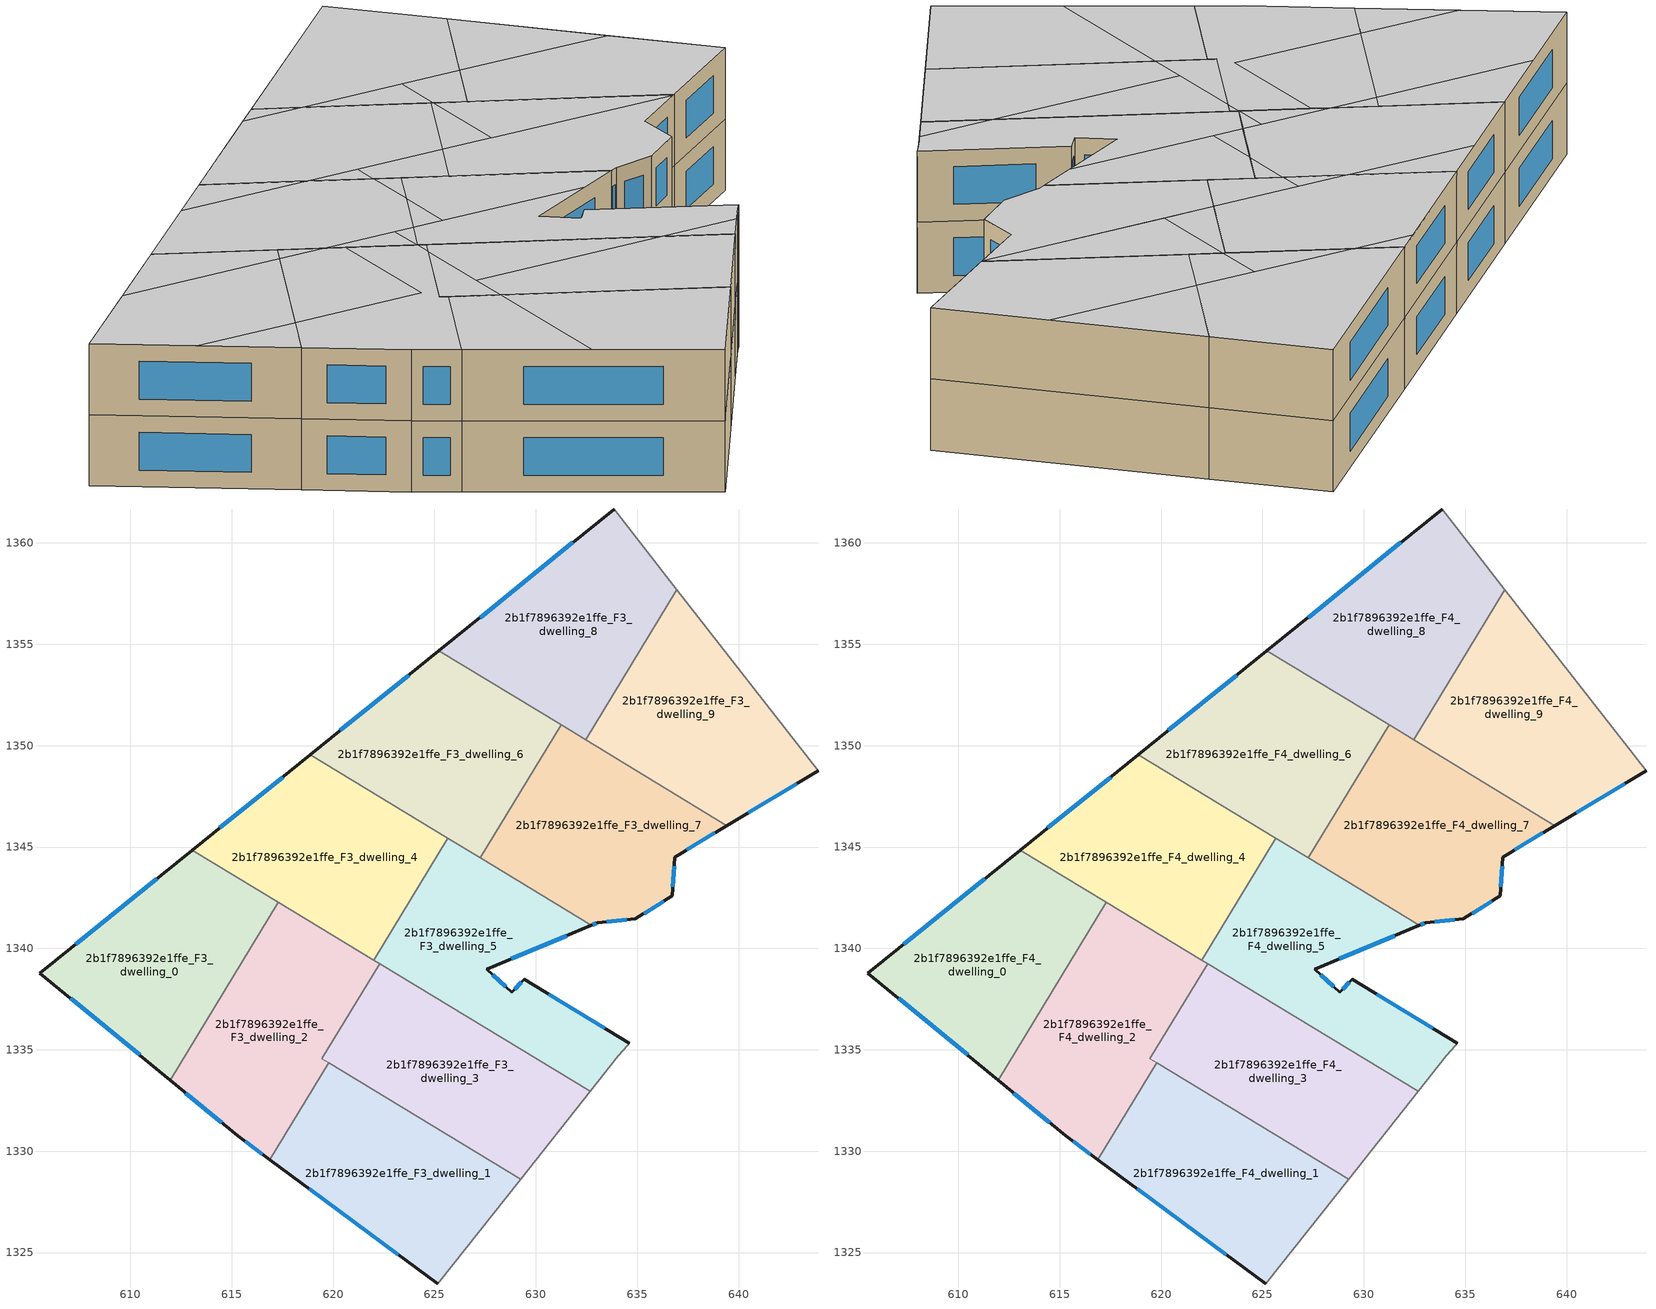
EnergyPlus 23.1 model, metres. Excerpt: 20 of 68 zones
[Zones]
2b1f7896392e1ffe_F3_dwelling_0
 floor to 2b1f7896392e1ffe_F2_dwelling_0 (EU_floor_Construction): 617.29,1342.28 611.96,1333.5 605.55,1338.78 613.06,1344.85 z9
 wall outside (EU_wall_Construction): 613.06,1344.85 605.55,1338.78 611.96,1333.5 z9:12
 wall to 2b1f7896392e1ffe_F3_dwelling_2 (EU_wall_Construction): 611.96,1333.5 617.29,1342.28 z9:12
 wall to 2b1f7896392e1ffe_F3_dwelling_4 (EU_wall_Construction): 617.29,1342.28 613.06,1344.85 z9:12
 window (EU_Window_Construction): 607.06,1337.54 610.46,1334.74 / 611.3,1343.43 607.31,1340.21 z9.7:11.3
2b1f7896392e1ffe_F3_dwelling_1
 floor to 2b1f7896392e1ffe_F2_dwelling_1 (EU_floor_Construction): 629.24,1328.61 625.17,1323.46 616.89,1329.58 619.78,1334.35 z9
 wall outside (EU_wall_Construction): 616.89,1329.58 625.17,1323.46 z9:12
 wall to 2b1f7896392e1ffe_F3_dwelling_2 (EU_wall_Construction): 619.78,1334.35 616.89,1329.58 z9:12
 wall adiabatic (EU_wall_Construction): 625.17,1323.46 629.24,1328.61 z9:12
 wall to 2b1f7896392e1ffe_F3_dwelling_3 (EU_wall_Construction): 629.24,1328.61 619.78,1334.35 z9:12
 window (EU_Window_Construction): 618.83,1328.15 623.22,1324.9 z9.7:11.3
2b1f7896392e1ffe_F3_dwelling_2
 floor to 2b1f7896392e1ffe_F2_dwelling_2 (EU_floor_Construction): 622.3,1339.24 619.45,1334.55 619.78,1334.35 616.89,1329.58 615.3,1330.75 611.96,1333.5 617.29,1342.28 z9
 wall outside (EU_wall_Construction): 611.96,1333.5 615.3,1330.75 616.89,1329.58 z9:12
 wall to 2b1f7896392e1ffe_F3_dwelling_3 (EU_wall_Construction): 619.78,1334.35 619.45,1334.55 622.3,1339.24 z9:12
 wall to 2b1f7896392e1ffe_F3_dwelling_5 (EU_wall_Construction): 622.3,1339.24 622.01,1339.42 z9:12
 wall to 2b1f7896392e1ffe_F3_dwelling_4 (EU_wall_Construction): 622.01,1339.42 617.29,1342.28 z9:12
 window (EU_Window_Construction): 615.67,1330.48 616.51,1329.86 / 612.75,1332.86 614.52,1331.4 z9.7:11.3
2b1f7896392e1ffe_F3_dwelling_3
 floor to 2b1f7896392e1ffe_F2_dwelling_3 (EU_floor_Construction): 632.68,1332.94 629.24,1328.61 619.45,1334.55 622.3,1339.24 z9
 wall adiabatic (EU_wall_Construction): 629.24,1328.61 632.68,1332.94 z9:12
 wall to 2b1f7896392e1ffe_F3_dwelling_5 (EU_wall_Construction): 632.68,1332.94 622.3,1339.24 z9:12
2b1f7896392e1ffe_F3_dwelling_4
 floor to 2b1f7896392e1ffe_F2_dwelling_4 (EU_floor_Construction): 625.66,1345.43 622.01,1339.42 613.06,1344.85 618.88,1349.55 z9
 wall outside (EU_wall_Construction): 618.88,1349.55 613.06,1344.85 z9:12
 wall to 2b1f7896392e1ffe_F3_dwelling_5 (EU_wall_Construction): 622.01,1339.42 625.66,1345.43 z9:12
 wall to 2b1f7896392e1ffe_F3_dwelling_6 (EU_wall_Construction): 625.66,1345.43 618.88,1349.55 z9:12
 window (EU_Window_Construction): 617.51,1348.45 614.43,1345.96 z9.7:11.3
2b1f7896392e1ffe_F3_dwelling_5
 floor to 2b1f7896392e1ffe_F2_dwelling_5 (EU_floor_Construction): 632.73,1341.14 627.58,1338.98 628.81,1337.83 629.42,1338.49 634.61,1335.32 634.52,1335.22 634.08,1334.71 632.68,1332.94 622.01,1339.42 625.66,1345.43 z9
 wall outside (EU_wall_Construction): 634.61,1335.32 629.42,1338.49 628.81,1337.83 627.58,1338.98 632.73,1341.14 z9:12
 wall adiabatic (EU_wall_Construction): 632.68,1332.94 634.08,1334.71 634.52,1335.22 634.61,1335.32 z9:12
 wall to 2b1f7896392e1ffe_F3_dwelling_7 (EU_wall_Construction): 632.73,1341.14 627.26,1344.46 z9:12
 wall to 2b1f7896392e1ffe_F3_dwelling_6 (EU_wall_Construction): 627.26,1344.46 625.66,1345.43 z9:12
 window (EU_Window_Construction): 628.79,1339.48 631.52,1340.63 / 628.52,1338.1 627.87,1338.71 / 629.28,1338.33 628.96,1337.99 / 633.39,1336.06 630.64,1337.74 z9.7:11.3
2b1f7896392e1ffe_F3_dwelling_6
 floor to 2b1f7896392e1ffe_F2_dwelling_6 (EU_floor_Construction): 631.25,1351.02 627.26,1344.46 618.88,1349.55 625.22,1354.68 z9
 wall outside (EU_wall_Construction): 625.22,1354.68 618.88,1349.55 z9:12
 wall to 2b1f7896392e1ffe_F3_dwelling_7 (EU_wall_Construction): 627.26,1344.46 631.25,1351.02 z9:12
 wall to 2b1f7896392e1ffe_F3_dwelling_8 (EU_wall_Construction): 631.25,1351.02 625.22,1354.68 z9:12
 window (EU_Window_Construction): 623.73,1353.47 620.36,1350.75 z9.7:11.3
2b1f7896392e1ffe_F3_dwelling_7
 floor to 2b1f7896392e1ffe_F2_dwelling_7 (EU_floor_Construction): 639.42,1346.06 636.85,1344.5 636.72,1342.58 634.92,1341.45 633.06,1341.28 632.73,1341.14 627.26,1344.46 631.25,1351.02 z9
 wall outside (EU_wall_Construction): 632.73,1341.14 633.06,1341.28 634.92,1341.45 636.72,1342.58 636.85,1344.5 639.42,1346.06 z9:12
 wall to 2b1f7896392e1ffe_F3_dwelling_9 (EU_wall_Construction): 639.42,1346.06 632.47,1350.28 z9:12
 wall to 2b1f7896392e1ffe_F3_dwelling_8 (EU_wall_Construction): 632.46,1350.28 631.25,1351.02 z9:12
 window (EU_Window_Construction): 636.75,1343.04 636.82,1344.05 / 635.34,1341.72 636.3,1342.32 / 633.49,1341.32 634.48,1341.41 / 632.81,1341.17 632.98,1341.24 / 637.45,1344.87 638.82,1345.69 z9.7:11.3
2b1f7896392e1ffe_F3_dwelling_8
 floor to 2b1f7896392e1ffe_F2_dwelling_8 (EU_floor_Construction): 633.86,1361.66 636.96,1357.68 632.47,1350.28 625.22,1354.68 z9
 wall outside (EU_wall_Construction): 633.86,1361.66 625.22,1354.68 z9:12
 wall adiabatic (EU_wall_Construction): 636.96,1357.68 633.86,1361.66 z9:12
 wall to 2b1f7896392e1ffe_F3_dwelling_9 (EU_wall_Construction): 632.47,1350.28 636.96,1357.68 z9:12
 window (EU_Window_Construction): 631.83,1360.02 627.25,1356.32 z9.7:11.3
2b1f7896392e1ffe_F3_dwelling_9
 floor to 2b1f7896392e1ffe_F2_dwelling_9 (EU_floor_Construction): 636.96,1357.68 643.92,1348.76 639.42,1346.06 632.47,1350.28 z9
 wall outside (EU_wall_Construction): 639.42,1346.06 643.92,1348.76 z9:12
 wall adiabatic (EU_wall_Construction): 643.92,1348.76 636.96,1357.68 z9:12
 window (EU_Window_Construction): 640.48,1346.69 642.86,1348.13 z9.7:11.3
2b1f7896392e1ffe_F4_dwelling_0
 floor to 2b1f7896392e1ffe_F3_dwelling_0 (EU_floor_Construction): 617.29,1342.28 611.96,1333.5 605.55,1338.78 613.06,1344.85 z12
 wall outside (EU_wall_Construction): 613.06,1344.85 605.55,1338.78 611.96,1333.5 z12:15
 wall to 2b1f7896392e1ffe_F4_dwelling_2 (EU_wall_Construction): 611.96,1333.5 617.29,1342.28 z12:15
 wall to 2b1f7896392e1ffe_F4_dwelling_4 (EU_wall_Construction): 617.29,1342.28 613.06,1344.85 z12:15
 window (EU_Window_Construction): 607.06,1337.54 610.46,1334.74 / 611.3,1343.43 607.31,1340.21 z12.7:14.3
 ceiling to 2b1f7896392e1ffe_F5_dwelling_2 (EU_floor_Construction): 613.32,1335.75 616.81,1341.48 609.59,1342.05 605.55,1338.78 608.81,1336.1 z15
 ceiling to 2b1f7896392e1ffe_F5_dwelling_4 (EU_floor_Construction): 616.81,1341.48 617.29,1342.28 613.06,1344.85 609.59,1342.05 z15
 ceiling to 2b1f7896392e1ffe_F5_dwelling_0 (EU_floor_Construction): 611.96,1333.5 613.32,1335.75 608.81,1336.1 z15
2b1f7896392e1ffe_F4_dwelling_1
 floor to 2b1f7896392e1ffe_F3_dwelling_1 (EU_floor_Construction): 629.24,1328.61 625.17,1323.46 616.89,1329.58 619.78,1334.35 z12
 wall outside (EU_wall_Construction): 616.89,1329.58 625.17,1323.46 z12:15
 wall to 2b1f7896392e1ffe_F4_dwelling_2 (EU_wall_Construction): 619.78,1334.35 616.89,1329.58 z12:15
 wall adiabatic (EU_wall_Construction): 625.17,1323.46 629.24,1328.61 z12:15
 wall to 2b1f7896392e1ffe_F4_dwelling_3 (EU_wall_Construction): 629.24,1328.61 619.78,1334.35 z12:15
 window (EU_Window_Construction): 618.83,1328.15 623.22,1324.9 z12.7:14.3
 ceiling to 2b1f7896392e1ffe_F5_dwelling_1 (EU_floor_Construction): 625.17,1323.46 629.24,1328.61 621.52,1333.3 620.99,1326.55 z15
 ceiling to 2b1f7896392e1ffe_F5_dwelling_0 (EU_floor_Construction): 620.99,1326.55 621.52,1333.3 619.78,1334.35 616.89,1329.58 z15
2b1f7896392e1ffe_F4_dwelling_2
 floor to 2b1f7896392e1ffe_F3_dwelling_2 (EU_floor_Construction): 622.3,1339.24 619.45,1334.55 619.78,1334.35 616.89,1329.58 615.3,1330.75 611.96,1333.5 617.29,1342.28 z12
 wall outside (EU_wall_Construction): 611.96,1333.5 615.3,1330.75 616.89,1329.58 z12:15
 wall to 2b1f7896392e1ffe_F4_dwelling_3 (EU_wall_Construction): 619.78,1334.35 619.45,1334.55 622.3,1339.24 z12:15
 wall to 2b1f7896392e1ffe_F4_dwelling_5 (EU_wall_Construction): 622.3,1339.24 622.01,1339.42 z12:15
 wall to 2b1f7896392e1ffe_F4_dwelling_4 (EU_wall_Construction): 622.01,1339.42 617.29,1342.28 z12:15
 window (EU_Window_Construction): 615.67,1330.48 616.51,1329.86 / 612.75,1332.86 614.52,1331.4 z12.7:14.3
 ceiling to 2b1f7896392e1ffe_F5_dwelling_0 (EU_floor_Construction): 616.89,1329.58 619.78,1334.35 619.45,1334.55 621.94,1338.64 622,1339.43 619.59,1340.89 619.15,1335.29 613.32,1335.75 611.96,1333.5 615.3,1330.75 z15
 ceiling to 2b1f7896392e1ffe_F5_dwelling_2 (EU_floor_Construction): 619.15,1335.29 619.59,1340.89 618.88,1341.32 616.81,1341.48 613.32,1335.75 z15
 ceiling to 2b1f7896392e1ffe_F5_dwelling_3 (EU_floor_Construction): 621.94,1338.64 622.3,1339.24 622,1339.43 z15
 ceiling to 2b1f7896392e1ffe_F5_dwelling_4 (EU_floor_Construction): 618.88,1341.32 617.29,1342.28 616.81,1341.48 z15
2b1f7896392e1ffe_F4_dwelling_3
 floor to 2b1f7896392e1ffe_F3_dwelling_3 (EU_floor_Construction): 632.68,1332.94 629.24,1328.61 619.45,1334.55 622.3,1339.24 z12
 wall adiabatic (EU_wall_Construction): 629.24,1328.61 632.68,1332.94 z12:15
 wall to 2b1f7896392e1ffe_F4_dwelling_5 (EU_wall_Construction): 632.68,1332.94 622.3,1339.24 z12:15
 ceiling to 2b1f7896392e1ffe_F5_dwelling_3 (EU_floor_Construction): 630.23,1334.43 622.3,1339.24 621.94,1338.64 621.66,1335.1 z15
 ceiling to 2b1f7896392e1ffe_F5_dwelling_1 (EU_floor_Construction): 629.24,1328.61 632.68,1332.94 630.23,1334.43 621.66,1335.1 621.52,1333.3 z15
 ceiling to 2b1f7896392e1ffe_F5_dwelling_0 (EU_floor_Construction): 621.52,1333.3 621.94,1338.64 619.45,1334.55 z15
2b1f7896392e1ffe_F4_dwelling_4
 floor to 2b1f7896392e1ffe_F3_dwelling_4 (EU_floor_Construction): 625.66,1345.43 622.01,1339.42 613.06,1344.85 618.88,1349.55 z12
 wall outside (EU_wall_Construction): 618.88,1349.55 613.06,1344.85 z12:15
 wall to 2b1f7896392e1ffe_F4_dwelling_5 (EU_wall_Construction): 622.01,1339.42 625.66,1345.43 z12:15
 wall to 2b1f7896392e1ffe_F4_dwelling_6 (EU_wall_Construction): 625.66,1345.43 618.88,1349.55 z12:15
 window (EU_Window_Construction): 617.51,1348.45 614.43,1345.96 z12.7:14.3
 ceiling to 2b1f7896392e1ffe_F5_dwelling_4 (EU_floor_Construction): 622.97,1341 624.53,1343.58 624.72,1346 622.54,1347.33 616.69,1347.78 613.06,1344.85 618.88,1341.32 z15
 ceiling to 2b1f7896392e1ffe_F5_dwelling_6 (EU_floor_Construction): 622.54,1347.33 618.88,1349.55 616.69,1347.78 z15
 ceiling to 2b1f7896392e1ffe_F5_dwelling_5 (EU_floor_Construction): 624.53,1343.58 625.66,1345.43 624.72,1346 z15
 ceiling to 2b1f7896392e1ffe_F5_dwelling_3 (EU_floor_Construction): 622.01,1339.42 622.97,1341 622.13,1341.07 z15
 ceiling adiabatic (EU_roof_Construction): 622.01,1339.42 622.13,1341.07 618.88,1341.32 z15
2b1f7896392e1ffe_F4_dwelling_5
 floor to 2b1f7896392e1ffe_F3_dwelling_5 (EU_floor_Construction): 632.73,1341.14 627.58,1338.98 628.81,1337.83 629.42,1338.49 634.61,1335.32 634.52,1335.22 634.08,1334.71 632.68,1332.94 622.01,1339.42 625.66,1345.43 z12
 wall outside (EU_wall_Construction): 634.61,1335.32 629.42,1338.49 628.81,1337.83 627.58,1338.98 632.73,1341.14 z12:15
 wall adiabatic (EU_wall_Construction): 632.68,1332.94 634.08,1334.71 634.52,1335.22 634.61,1335.32 z12:15
 wall to 2b1f7896392e1ffe_F4_dwelling_7 (EU_wall_Construction): 632.73,1341.14 627.26,1344.46 z12:15
 wall to 2b1f7896392e1ffe_F4_dwelling_6 (EU_wall_Construction): 627.26,1344.46 625.66,1345.43 z12:15
 window (EU_Window_Construction): 628.79,1339.48 631.52,1340.63 / 628.52,1338.1 627.87,1338.71 / 629.28,1338.33 628.96,1337.99 / 633.39,1336.06 630.64,1337.74 z12.7:14.3
 ceiling to 2b1f7896392e1ffe_F5_dwelling_5 (EU_floor_Construction): 632.73,1341.14 625.66,1345.43 624.53,1343.58 624.32,1340.9 630.93,1340.38 z15
 ceiling to 2b1f7896392e1ffe_F5_dwelling_4 (EU_floor_Construction): 624.32,1340.9 624.53,1343.58 622.97,1341 z15
 ceiling to 2b1f7896392e1ffe_F5_dwelling_3 (EU_floor_Construction): 634.08,1334.71 634.52,1335.22 634.61,1335.32 629.42,1338.49 628.81,1337.83 627.58,1338.98 630.93,1340.38 622.97,1341 622.01,1339.42 630.23,1334.43 633.64,1334.16 z15
 ceiling to 2b1f7896392e1ffe_F5_dwelling_1 (EU_floor_Construction): 632.68,1332.94 633.64,1334.16 630.23,1334.43 z15
2b1f7896392e1ffe_F4_dwelling_6
 floor to 2b1f7896392e1ffe_F3_dwelling_6 (EU_floor_Construction): 631.25,1351.02 627.26,1344.46 618.88,1349.55 625.22,1354.68 z12
 wall outside (EU_wall_Construction): 625.22,1354.68 618.88,1349.55 z12:15
 wall to 2b1f7896392e1ffe_F4_dwelling_7 (EU_wall_Construction): 627.26,1344.46 631.25,1351.02 z12:15
 wall to 2b1f7896392e1ffe_F4_dwelling_8 (EU_wall_Construction): 631.25,1351.02 625.22,1354.68 z12:15
 window (EU_Window_Construction): 623.73,1353.47 620.36,1350.75 z12.7:14.3
 ceiling to 2b1f7896392e1ffe_F5_dwelling_6 (EU_floor_Construction): 628.71,1346.85 631.25,1351.02 626.94,1353.63 624.19,1353.85 618.88,1349.55 622.54,1347.33 z15
 ceiling to 2b1f7896392e1ffe_F5_dwelling_8 (EU_floor_Construction): 626.94,1353.63 625.22,1354.68 624.19,1353.85 z15
 ceiling to 2b1f7896392e1ffe_F5_dwelling_5 (EU_floor_Construction): 627.26,1344.46 628.71,1346.84 624.81,1347.15 624.72,1346 z15
 ceiling to 2b1f7896392e1ffe_F5_dwelling_4 (EU_floor_Construction): 624.72,1346 624.81,1347.15 622.54,1347.33 z15
2b1f7896392e1ffe_F4_dwelling_7
 floor to 2b1f7896392e1ffe_F3_dwelling_7 (EU_floor_Construction): 639.42,1346.06 636.85,1344.5 636.72,1342.58 634.92,1341.45 633.06,1341.28 632.73,1341.14 627.26,1344.46 631.25,1351.02 z12
 wall outside (EU_wall_Construction): 632.73,1341.14 633.06,1341.28 634.92,1341.45 636.72,1342.58 636.85,1344.5 639.42,1346.06 z12:15
 wall to 2b1f7896392e1ffe_F4_dwelling_9 (EU_wall_Construction): 639.42,1346.06 632.47,1350.28 z12:15
 wall to 2b1f7896392e1ffe_F4_dwelling_8 (EU_wall_Construction): 632.46,1350.28 631.25,1351.02 z12:15
 window (EU_Window_Construction): 636.75,1343.04 636.82,1344.05 / 635.34,1341.72 636.3,1342.32 / 633.49,1341.32 634.48,1341.41 / 632.81,1341.17 632.98,1341.24 / 637.45,1344.87 638.82,1345.69 z12.7:14.3
 ceiling to 2b1f7896392e1ffe_F5_dwelling_7 (EU_floor_Construction): 639.42,1346.06 631.33,1350.97 630.99,1346.67 639.35,1346.02 z15
 ceiling to 2b1f7896392e1ffe_F5_dwelling_5 (EU_floor_Construction): 636.72,1342.58 636.85,1344.5 639.35,1346.02 628.71,1346.84 627.26,1344.46 632.73,1341.14 633.06,1341.28 634.92,1341.45 z15
 ceiling to 2b1f7896392e1ffe_F5_dwelling_6 (EU_floor_Construction): 630.99,1346.67 631.33,1350.97 631.25,1351.02 628.71,1346.85 z15
2b1f7896392e1ffe_F4_dwelling_8
 floor to 2b1f7896392e1ffe_F3_dwelling_8 (EU_floor_Construction): 633.86,1361.66 636.96,1357.68 632.47,1350.28 625.22,1354.68 z12
 wall outside (EU_wall_Construction): 633.86,1361.66 625.22,1354.68 z12:15
 wall adiabatic (EU_wall_Construction): 636.96,1357.68 633.86,1361.66 z12:15
 wall to 2b1f7896392e1ffe_F4_dwelling_9 (EU_wall_Construction): 632.47,1350.28 636.96,1357.68 z12:15
 window (EU_Window_Construction): 631.83,1360.02 627.25,1356.32 z12.7:14.3
 ceiling to 2b1f7896392e1ffe_F5_dwelling_8 (EU_floor_Construction): 634.16,1353.07 636.96,1357.68 633.86,1361.66 625.22,1354.68 626.94,1353.63 z15
 ceiling to 2b1f7896392e1ffe_F5_dwelling_7 (EU_floor_Construction): 632.47,1350.28 634.16,1353.07 631.51,1353.28 631.33,1350.97 z15
 ceiling adiabatic (EU_roof_Construction): 631.33,1350.97 631.51,1353.28 626.94,1353.63 z15
2b1f7896392e1ffe_F4_dwelling_9
 floor to 2b1f7896392e1ffe_F3_dwelling_9 (EU_floor_Construction): 636.96,1357.68 643.92,1348.76 639.42,1346.06 632.47,1350.28 z12
 wall outside (EU_wall_Construction): 639.42,1346.06 643.92,1348.76 z12:15
 wall adiabatic (EU_wall_Construction): 643.92,1348.76 636.96,1357.68 z12:15
 window (EU_Window_Construction): 640.48,1346.69 642.86,1348.13 z12.7:14.3
 ceiling to 2b1f7896392e1ffe_F5_dwelling_7 (EU_floor_Construction): 643.91,1348.76 643.92,1348.76 640.97,1352.54 634.16,1353.07 632.47,1350.28 639.42,1346.06 z15
 ceiling to 2b1f7896392e1ffe_F5_dwelling_8 (EU_floor_Construction): 640.97,1352.54 636.96,1357.68 634.16,1353.07 z15
[Building]
EU S2 Campaign: North Axis=0; Terrain=City; Solar Distribution=FullExterior
[Site:Location]
Budapest.Ferenc.Liszt.Intl.AP: Latitude=47.437; Longitude=19.256; Time Zone=1; Elevation=185
[SizingPeriod:WeatherFileDays]
AnnualSizingPeriod: Begin Month=1; Begin Day of Month=1; End Month=12; End Day of Month=31; Day of Week for Start Day=Monday; Use Weather File Daylight Saving Period=No; Use Weather File Rain and Snow Indicators=No
[MATERIAL]
EU_InternalMass_Material: Roughness=MediumRough; Thickness=0.1; Conductivity=1; Density=1800; Specific Heat=900; Thermal Absorptance=0.9; Solar Absorptance=0.7; Visible Absorptance=0.7
[MATERIAL:NOMASS] Roughness=MediumRough; Thermal Absorptance=0.9; Solar Absorptance=0.7; Visible Absorptance=0.7
Name | Thermal Resistance
EU_wall_NoMass | 0.832559
EU_roof_NoMass | 1.39638
EU_floor_NoMass | 0.872794
[WINDOWMATERIAL:SIMPLEGLAZINGSYSTEM]
EU_Window_SimpleGlazing: UFactor=2.79869; Solar Heat Gain Coefficient=0.75; Visible Transmittance=0.75
[CONSTRUCTION]
EU_wall_Construction: EU_wall_NoMass
EU_roof_Construction: EU_roof_NoMass
EU_floor_Construction: EU_floor_NoMass
EU_Window_Construction: EU_Window_SimpleGlazing
EU_InternalMass_Construction: EU_InternalMass_Material
[ZONE] Type=1; Multiplier=1; Ceiling Height=autocalculate; Floor Area=autocalculate; Part of Total Floor Area=Yes
Name | Volume
2b1f7896392e1ffe_F3_dwelling_0; 2b1f7896392e1ffe_F4_dwelling_0; 2b1f7896392e1ffe_F3_dwelling_1; 2b1f7896392e1ffe_F4_dwelling_1; 2b1f7896392e1ffe_F3_dwelling_6; 2b1f7896392e1ffe_F4_dwelling_6 | 194.131
2b1f7896392e1ffe_F3_dwelling_2; 2b1f7896392e1ffe_F4_dwelling_2 | 194.15
2b1f7896392e1ffe_F3_dwelling_3; 2b1f7896392e1ffe_F4_dwelling_3 | 194.12
2b1f7896392e1ffe_F3_dwelling_4; 2b1f7896392e1ffe_F4_dwelling_4 | 194.129
2b1f7896392e1ffe_F3_dwelling_5; 2b1f7896392e1ffe_F4_dwelling_5; 2b1f7896392e1ffe_F3_dwelling_9; 2b1f7896392e1ffe_F4_dwelling_9 | 194.142
2b1f7896392e1ffe_F3_dwelling_7; 2b1f7896392e1ffe_F4_dwelling_7 | 194.149
2b1f7896392e1ffe_F3_dwelling_8; 2b1f7896392e1ffe_F4_dwelling_8 | 194.139
[INTERNALMASS] Construction=EU_InternalMass_Construction
Name | Zone or ZoneList | Surface Area
2b1f7896392e1ffe_F3_dwelling_0_EU_InternalMass | 2b1f7896392e1ffe_F3_dwelling_0 | 64.7104
2b1f7896392e1ffe_F3_dwelling_1_EU_InternalMass | 2b1f7896392e1ffe_F3_dwelling_1 | 64.7108
2b1f7896392e1ffe_F3_dwelling_2_EU_InternalMass | 2b1f7896392e1ffe_F3_dwelling_2 | 64.7166
2b1f7896392e1ffe_F3_dwelling_3_EU_InternalMass | 2b1f7896392e1ffe_F3_dwelling_3 | 64.7075
2b1f7896392e1ffe_F3_dwelling_4_EU_InternalMass | 2b1f7896392e1ffe_F3_dwelling_4 | 64.7111
2b1f7896392e1ffe_F3_dwelling_5_EU_InternalMass | 2b1f7896392e1ffe_F3_dwelling_5 | 64.7137
2b1f7896392e1ffe_F3_dwelling_6_EU_InternalMass | 2b1f7896392e1ffe_F3_dwelling_6 | 64.7123
2b1f7896392e1ffe_F3_dwelling_7_EU_InternalMass | 2b1f7896392e1ffe_F3_dwelling_7 | 64.7159
2b1f7896392e1ffe_F3_dwelling_8_EU_InternalMass | 2b1f7896392e1ffe_F3_dwelling_8 | 64.7163
2b1f7896392e1ffe_F3_dwelling_9_EU_InternalMass | 2b1f7896392e1ffe_F3_dwelling_9 | 64.7136
2b1f7896392e1ffe_F4_dwelling_0_EU_InternalMass | 2b1f7896392e1ffe_F4_dwelling_0 | 64.7104
2b1f7896392e1ffe_F4_dwelling_1_EU_InternalMass | 2b1f7896392e1ffe_F4_dwelling_1 | 64.7108
2b1f7896392e1ffe_F4_dwelling_2_EU_InternalMass | 2b1f7896392e1ffe_F4_dwelling_2 | 64.7166
2b1f7896392e1ffe_F4_dwelling_3_EU_InternalMass | 2b1f7896392e1ffe_F4_dwelling_3 | 64.7075
2b1f7896392e1ffe_F4_dwelling_4_EU_InternalMass | 2b1f7896392e1ffe_F4_dwelling_4 | 64.7111
2b1f7896392e1ffe_F4_dwelling_5_EU_InternalMass | 2b1f7896392e1ffe_F4_dwelling_5 | 64.7137
2b1f7896392e1ffe_F4_dwelling_6_EU_InternalMass | 2b1f7896392e1ffe_F4_dwelling_6 | 64.7123
2b1f7896392e1ffe_F4_dwelling_7_EU_InternalMass | 2b1f7896392e1ffe_F4_dwelling_7 | 64.7159
2b1f7896392e1ffe_F4_dwelling_8_EU_InternalMass | 2b1f7896392e1ffe_F4_dwelling_8 | 64.7163
2b1f7896392e1ffe_F4_dwelling_9_EU_InternalMass | 2b1f7896392e1ffe_F4_dwelling_9 | 64.7136
[OTHEREQUIPMENT] Fuel Type=Electricity; Design Level Calculation Method=Watts/Area; Power per Zone Floor Area=1; Fraction Latent=0; Fraction Radiant=0; Fraction Lost=0; Carbon Dioxide Generation Rate=0; EndUse Subcategory=EU_Step8_InternalGains
Name | Zone or ZoneList or Space or SpaceList | Schedule
EU_Step8_InternalGain_2b1f7896392e1ffe_F3_dwelling_0_f000 | 2b1f7896392e1ffe_F3_dwelling_0 | EU_Step8_GainSchedule_2b1f7896392e1ffe_F3_dwelling_0_f000
EU_Step8_InternalGain_2b1f7896392e1ffe_F3_dwelling_1_f000 | 2b1f7896392e1ffe_F3_dwelling_1 | EU_Step8_GainSchedule_2b1f7896392e1ffe_F3_dwelling_1_f000
EU_Step8_InternalGain_2b1f7896392e1ffe_F3_dwelling_2_f000 | 2b1f7896392e1ffe_F3_dwelling_2 | EU_Step8_GainSchedule_2b1f7896392e1ffe_F3_dwelling_2_f000
EU_Step8_InternalGain_2b1f7896392e1ffe_F3_dwelling_3_f000 | 2b1f7896392e1ffe_F3_dwelling_3 | EU_Step8_GainSchedule_2b1f7896392e1ffe_F3_dwelling_3_f000
EU_Step8_InternalGain_2b1f7896392e1ffe_F3_dwelling_4_f000 | 2b1f7896392e1ffe_F3_dwelling_4 | EU_Step8_GainSchedule_2b1f7896392e1ffe_F3_dwelling_4_f000
EU_Step8_InternalGain_2b1f7896392e1ffe_F3_dwelling_5_f000 | 2b1f7896392e1ffe_F3_dwelling_5 | EU_Step8_GainSchedule_2b1f7896392e1ffe_F3_dwelling_5_f000
EU_Step8_InternalGain_2b1f7896392e1ffe_F3_dwelling_6_f000 | 2b1f7896392e1ffe_F3_dwelling_6 | EU_Step8_GainSchedule_2b1f7896392e1ffe_F3_dwelling_6_f000
EU_Step8_InternalGain_2b1f7896392e1ffe_F3_dwelling_7_f000 | 2b1f7896392e1ffe_F3_dwelling_7 | EU_Step8_GainSchedule_2b1f7896392e1ffe_F3_dwelling_7_f000
EU_Step8_InternalGain_2b1f7896392e1ffe_F3_dwelling_8_f000 | 2b1f7896392e1ffe_F3_dwelling_8 | EU_Step8_GainSchedule_2b1f7896392e1ffe_F3_dwelling_8_f000
EU_Step8_InternalGain_2b1f7896392e1ffe_F3_dwelling_9_f000 | 2b1f7896392e1ffe_F3_dwelling_9 | EU_Step8_GainSchedule_2b1f7896392e1ffe_F3_dwelling_9_f000
EU_Step8_InternalGain_2b1f7896392e1ffe_F4_dwelling_0_f000 | 2b1f7896392e1ffe_F4_dwelling_0 | EU_Step8_GainSchedule_2b1f7896392e1ffe_F4_dwelling_0_f000
EU_Step8_InternalGain_2b1f7896392e1ffe_F4_dwelling_1_f000 | 2b1f7896392e1ffe_F4_dwelling_1 | EU_Step8_GainSchedule_2b1f7896392e1ffe_F4_dwelling_1_f000
EU_Step8_InternalGain_2b1f7896392e1ffe_F4_dwelling_2_f000 | 2b1f7896392e1ffe_F4_dwelling_2 | EU_Step8_GainSchedule_2b1f7896392e1ffe_F4_dwelling_2_f000
EU_Step8_InternalGain_2b1f7896392e1ffe_F4_dwelling_3_f000 | 2b1f7896392e1ffe_F4_dwelling_3 | EU_Step8_GainSchedule_2b1f7896392e1ffe_F4_dwelling_3_f000
EU_Step8_InternalGain_2b1f7896392e1ffe_F4_dwelling_4_f000 | 2b1f7896392e1ffe_F4_dwelling_4 | EU_Step8_GainSchedule_2b1f7896392e1ffe_F4_dwelling_4_f000
EU_Step8_InternalGain_2b1f7896392e1ffe_F4_dwelling_5_f000 | 2b1f7896392e1ffe_F4_dwelling_5 | EU_Step8_GainSchedule_2b1f7896392e1ffe_F4_dwelling_5_f000
EU_Step8_InternalGain_2b1f7896392e1ffe_F4_dwelling_6_f000 | 2b1f7896392e1ffe_F4_dwelling_6 | EU_Step8_GainSchedule_2b1f7896392e1ffe_F4_dwelling_6_f000
EU_Step8_InternalGain_2b1f7896392e1ffe_F4_dwelling_7_f000 | 2b1f7896392e1ffe_F4_dwelling_7 | EU_Step8_GainSchedule_2b1f7896392e1ffe_F4_dwelling_7_f000
EU_Step8_InternalGain_2b1f7896392e1ffe_F4_dwelling_8_f000 | 2b1f7896392e1ffe_F4_dwelling_8 | EU_Step8_GainSchedule_2b1f7896392e1ffe_F4_dwelling_8_f000
EU_Step8_InternalGain_2b1f7896392e1ffe_F4_dwelling_9_f000 | 2b1f7896392e1ffe_F4_dwelling_9 | EU_Step8_GainSchedule_2b1f7896392e1ffe_F4_dwelling_9_f000
[ZONEVENTILATION:DESIGNFLOWRATE] Schedule=EU_AlwaysOn; Design Flow Rate Calculation Method=AirChanges/Hour; Air Changes per Hour=0.475469; Ventilation Type=Natural; Fan Pressure Rise=0; Fan Total Efficiency=1; Constant Term Coefficient=1; Temperature Term Coefficient=0; Velocity Term Coefficient=0; Velocity Squared Term Coefficient=0; Minimum Indoor Temperature=-100; Maximum Indoor Temperature=100; Delta Temperature=-100; Minimum Outdoor Temperature=-100; Maximum Outdoor Temperature=100; Maximum Wind Speed=40
Name | Zone or ZoneList or Space or SpaceList
EU_ConstantAir_2b1f7896392e1ffe_F3_dwelling_0 | 2b1f7896392e1ffe_F3_dwelling_0
EU_ConstantAir_2b1f7896392e1ffe_F3_dwelling_1 | 2b1f7896392e1ffe_F3_dwelling_1
EU_ConstantAir_2b1f7896392e1ffe_F3_dwelling_2 | 2b1f7896392e1ffe_F3_dwelling_2
EU_ConstantAir_2b1f7896392e1ffe_F3_dwelling_3 | 2b1f7896392e1ffe_F3_dwelling_3
EU_ConstantAir_2b1f7896392e1ffe_F3_dwelling_4 | 2b1f7896392e1ffe_F3_dwelling_4
EU_ConstantAir_2b1f7896392e1ffe_F3_dwelling_5 | 2b1f7896392e1ffe_F3_dwelling_5
EU_ConstantAir_2b1f7896392e1ffe_F3_dwelling_6 | 2b1f7896392e1ffe_F3_dwelling_6
EU_ConstantAir_2b1f7896392e1ffe_F3_dwelling_7 | 2b1f7896392e1ffe_F3_dwelling_7
EU_ConstantAir_2b1f7896392e1ffe_F3_dwelling_8 | 2b1f7896392e1ffe_F3_dwelling_8
EU_ConstantAir_2b1f7896392e1ffe_F3_dwelling_9 | 2b1f7896392e1ffe_F3_dwelling_9
EU_ConstantAir_2b1f7896392e1ffe_F4_dwelling_0 | 2b1f7896392e1ffe_F4_dwelling_0
EU_ConstantAir_2b1f7896392e1ffe_F4_dwelling_1 | 2b1f7896392e1ffe_F4_dwelling_1
EU_ConstantAir_2b1f7896392e1ffe_F4_dwelling_2 | 2b1f7896392e1ffe_F4_dwelling_2
EU_ConstantAir_2b1f7896392e1ffe_F4_dwelling_3 | 2b1f7896392e1ffe_F4_dwelling_3
EU_ConstantAir_2b1f7896392e1ffe_F4_dwelling_4 | 2b1f7896392e1ffe_F4_dwelling_4
EU_ConstantAir_2b1f7896392e1ffe_F4_dwelling_5 | 2b1f7896392e1ffe_F4_dwelling_5
EU_ConstantAir_2b1f7896392e1ffe_F4_dwelling_6 | 2b1f7896392e1ffe_F4_dwelling_6
EU_ConstantAir_2b1f7896392e1ffe_F4_dwelling_7 | 2b1f7896392e1ffe_F4_dwelling_7
EU_ConstantAir_2b1f7896392e1ffe_F4_dwelling_8 | 2b1f7896392e1ffe_F4_dwelling_8
EU_ConstantAir_2b1f7896392e1ffe_F4_dwelling_9 | 2b1f7896392e1ffe_F4_dwelling_9
[HVACTEMPLATE:THERMOSTAT] Constant Heating Setpoint=20; Constant Cooling Setpoint=50
EU_HeatOnly_2b1f7896392e1ffe_F0_dwelling_0; EU_HeatOnly_2b1f7896392e1ffe_F0_dwelling_1; EU_HeatOnly_2b1f7896392e1ffe_F0_dwelling_2; EU_HeatOnly_2b1f7896392e1ffe_F0_dwelling_3; EU_HeatOnly_2b1f7896392e1ffe_F0_dwelling_4; EU_HeatOnly_2b1f7896392e1ffe_F0_dwelling_5; EU_HeatOnly_2b1f7896392e1ffe_F0_dwelling_6; EU_HeatOnly_2b1f7896392e1ffe_F0_dwelling_7; EU_HeatOnly_2b1f7896392e1ffe_F0_dwelling_8; EU_HeatOnly_2b1f7896392e1ffe_F0_dwelling_9; EU_HeatOnly_2b1f7896392e1ffe_F1_dwelling_0; EU_HeatOnly_2b1f7896392e1ffe_F1_dwelling_1; EU_HeatOnly_2b1f7896392e1ffe_F1_dwelling_2; EU_HeatOnly_2b1f7896392e1ffe_F1_dwelling_3; EU_HeatOnly_2b1f7896392e1ffe_F1_dwelling_4; EU_HeatOnly_2b1f7896392e1ffe_F1_dwelling_5; EU_HeatOnly_2b1f7896392e1ffe_F1_dwelling_6; EU_HeatOnly_2b1f7896392e1ffe_F1_dwelling_7; EU_HeatOnly_2b1f7896392e1ffe_F1_dwelling_8; EU_HeatOnly_2b1f7896392e1ffe_F1_dwelling_9; EU_HeatOnly_2b1f7896392e1ffe_F2_dwelling_0; EU_HeatOnly_2b1f7896392e1ffe_F2_dwelling_1; EU_HeatOnly_2b1f7896392e1ffe_F2_dwelling_2; EU_HeatOnly_2b1f7896392e1ffe_F2_dwelling_3; EU_HeatOnly_2b1f7896392e1ffe_F2_dwelling_4; EU_HeatOnly_2b1f7896392e1ffe_F2_dwelling_5; EU_HeatOnly_2b1f7896392e1ffe_F2_dwelling_6; EU_HeatOnly_2b1f7896392e1ffe_F2_dwelling_7; EU_HeatOnly_2b1f7896392e1ffe_F2_dwelling_8; EU_HeatOnly_2b1f7896392e1ffe_F2_dwelling_9; EU_HeatOnly_2b1f7896392e1ffe_F3_dwelling_0; EU_HeatOnly_2b1f7896392e1ffe_F3_dwelling_1; EU_HeatOnly_2b1f7896392e1ffe_F3_dwelling_2; EU_HeatOnly_2b1f7896392e1ffe_F3_dwelling_3; EU_HeatOnly_2b1f7896392e1ffe_F3_dwelling_4; EU_HeatOnly_2b1f7896392e1ffe_F3_dwelling_5; EU_HeatOnly_2b1f7896392e1ffe_F3_dwelling_6; EU_HeatOnly_2b1f7896392e1ffe_F3_dwelling_7; EU_HeatOnly_2b1f7896392e1ffe_F3_dwelling_8; EU_HeatOnly_2b1f7896392e1ffe_F3_dwelling_9; EU_HeatOnly_2b1f7896392e1ffe_F4_dwelling_0; EU_HeatOnly_2b1f7896392e1ffe_F4_dwelling_1; EU_HeatOnly_2b1f7896392e1ffe_F4_dwelling_2; EU_HeatOnly_2b1f7896392e1ffe_F4_dwelling_3; EU_HeatOnly_2b1f7896392e1ffe_F4_dwelling_4; EU_HeatOnly_2b1f7896392e1ffe_F4_dwelling_5; EU_HeatOnly_2b1f7896392e1ffe_F4_dwelling_6; EU_HeatOnly_2b1f7896392e1ffe_F4_dwelling_7; EU_HeatOnly_2b1f7896392e1ffe_F4_dwelling_8; EU_HeatOnly_2b1f7896392e1ffe_F4_dwelling_9; EU_HeatOnly_2b1f7896392e1ffe_F5_dwelling_0; EU_HeatOnly_2b1f7896392e1ffe_F5_dwelling_1; EU_HeatOnly_2b1f7896392e1ffe_F5_dwelling_2; EU_HeatOnly_2b1f7896392e1ffe_F5_dwelling_3; EU_HeatOnly_2b1f7896392e1ffe_F5_dwelling_4; EU_HeatOnly_2b1f7896392e1ffe_F5_dwelling_5; EU_HeatOnly_2b1f7896392e1ffe_F5_dwelling_6; EU_HeatOnly_2b1f7896392e1ffe_F5_dwelling_7; EU_HeatOnly_2b1f7896392e1ffe_F5_dwelling_8; EU_HeatOnly_2b1f7896392e1ffe_F6_dwelling_0; EU_HeatOnly_2b1f7896392e1ffe_F6_dwelling_1; EU_HeatOnly_2b1f7896392e1ffe_F6_dwelling_2; EU_HeatOnly_2b1f7896392e1ffe_F6_dwelling_3; EU_HeatOnly_2b1f7896392e1ffe_F6_dwelling_4; EU_HeatOnly_2b1f7896392e1ffe_F6_dwelling_5; EU_HeatOnly_2b1f7896392e1ffe_F6_dwelling_6; EU_HeatOnly_2b1f7896392e1ffe_F6_dwelling_7; EU_HeatOnly_2b1f7896392e1ffe_F6_dwelling_8
[HVACTEMPLATE:ZONE:IDEALLOADSAIRSYSTEM] System Availability Schedule=EU_AlwaysOn; Maximum Heating Supply Air Temperature=50; Minimum Cooling Supply Air Temperature=13; Maximum Heating Supply Air Humidity Ratio=0.0156; Minimum Cooling Supply Air Humidity Ratio=0.0077; Heating Limit=NoLimit; Cooling Limit=NoLimit; Heating Availability Schedule=EU_AlwaysOn; Cooling Availability Schedule=EU_CoolingOff; Dehumidification Control Type=ConstantSensibleHeatRatio; Cooling Sensible Heat Ratio=0.7; Dehumidification Setpoint=60; Humidification Control Type=None; Humidification Setpoint=30; Outdoor Air Method=None; Outdoor Air Flow Rate per Person=0.00944; Outdoor Air Flow Rate per Zone Floor Area=0; Outdoor Air Flow Rate per Zone=0; Demand Controlled Ventilation Type=None; Outdoor Air Economizer Type=NoEconomizer; Heat Recovery Type=None; Sensible Heat Recovery Effectiveness=0.7; Latent Heat Recovery Effectiveness=0.65
Name | Template Thermostat
2b1f7896392e1ffe_F3_dwelling_0 | EU_HeatOnly_2b1f7896392e1ffe_F3_dwelling_0
2b1f7896392e1ffe_F3_dwelling_1 | EU_HeatOnly_2b1f7896392e1ffe_F3_dwelling_1
2b1f7896392e1ffe_F3_dwelling_2 | EU_HeatOnly_2b1f7896392e1ffe_F3_dwelling_2
2b1f7896392e1ffe_F3_dwelling_3 | EU_HeatOnly_2b1f7896392e1ffe_F3_dwelling_3
2b1f7896392e1ffe_F3_dwelling_4 | EU_HeatOnly_2b1f7896392e1ffe_F3_dwelling_4
2b1f7896392e1ffe_F3_dwelling_5 | EU_HeatOnly_2b1f7896392e1ffe_F3_dwelling_5
2b1f7896392e1ffe_F3_dwelling_6 | EU_HeatOnly_2b1f7896392e1ffe_F3_dwelling_6
2b1f7896392e1ffe_F3_dwelling_7 | EU_HeatOnly_2b1f7896392e1ffe_F3_dwelling_7
2b1f7896392e1ffe_F3_dwelling_8 | EU_HeatOnly_2b1f7896392e1ffe_F3_dwelling_8
2b1f7896392e1ffe_F3_dwelling_9 | EU_HeatOnly_2b1f7896392e1ffe_F3_dwelling_9
2b1f7896392e1ffe_F4_dwelling_0 | EU_HeatOnly_2b1f7896392e1ffe_F4_dwelling_0
2b1f7896392e1ffe_F4_dwelling_1 | EU_HeatOnly_2b1f7896392e1ffe_F4_dwelling_1
2b1f7896392e1ffe_F4_dwelling_2 | EU_HeatOnly_2b1f7896392e1ffe_F4_dwelling_2
2b1f7896392e1ffe_F4_dwelling_3 | EU_HeatOnly_2b1f7896392e1ffe_F4_dwelling_3
2b1f7896392e1ffe_F4_dwelling_4 | EU_HeatOnly_2b1f7896392e1ffe_F4_dwelling_4
2b1f7896392e1ffe_F4_dwelling_5 | EU_HeatOnly_2b1f7896392e1ffe_F4_dwelling_5
2b1f7896392e1ffe_F4_dwelling_6 | EU_HeatOnly_2b1f7896392e1ffe_F4_dwelling_6
2b1f7896392e1ffe_F4_dwelling_7 | EU_HeatOnly_2b1f7896392e1ffe_F4_dwelling_7
2b1f7896392e1ffe_F4_dwelling_8 | EU_HeatOnly_2b1f7896392e1ffe_F4_dwelling_8
2b1f7896392e1ffe_F4_dwelling_9 | EU_HeatOnly_2b1f7896392e1ffe_F4_dwelling_9
[SIZING:ZONE] Zone Cooling Design Supply Air Temperature Input Method=SupplyAirTemperature; Zone Cooling Design Supply Air Temperature=13; Zone Heating Design Supply Air Temperature Input Method=SupplyAirTemperature; Zone Heating Design Supply Air Temperature=50; Zone Cooling Design Supply Air Humidity Ratio=0.008; Zone Heating Design Supply Air Humidity Ratio=0.008; Cooling Design Air Flow Method=DesignDay; Cooling Design Air Flow Rate=0; Cooling Minimum Air Flow per Zone Floor Area=0.000762; Cooling Minimum Air Flow=0; Cooling Minimum Air Flow Fraction=0.2; Heating Design Air Flow Method=DesignDay; Heating Design Air Flow Rate=0; Heating Maximum Air Flow per Zone Floor Area=0.002032; Heating Maximum Air Flow=0.141576; Heating Maximum Air Flow Fraction=0.3; Account for Dedicated Outdoor Air System=No; Dedicated Outdoor Air System Control Strategy=NeutralSupplyAir; Dedicated Outdoor Air Low Setpoint Temperature for Design=autosize; Dedicated Outdoor Air High Setpoint Temperature for Design=autosize; Zone Load Sizing Method=Sensible Load Only No Latent Load; Zone Latent Cooling Design Supply Air Humidity Ratio Input Method=HumidityRatioDifference; Zone Cooling Design Supply Air Humidity Ratio Difference=0.005; Zone Latent Heating Design Supply Air Humidity Ratio Input Method=HumidityRatioDifference; Zone Humidification Design Supply Air Humidity Ratio Difference=0.005
2b1f7896392e1ffe_F3_dwelling_0; 2b1f7896392e1ffe_F3_dwelling_1; 2b1f7896392e1ffe_F3_dwelling_2; 2b1f7896392e1ffe_F3_dwelling_3; 2b1f7896392e1ffe_F3_dwelling_4; 2b1f7896392e1ffe_F3_dwelling_5; 2b1f7896392e1ffe_F3_dwelling_6; 2b1f7896392e1ffe_F3_dwelling_7; 2b1f7896392e1ffe_F3_dwelling_8; 2b1f7896392e1ffe_F3_dwelling_9; 2b1f7896392e1ffe_F4_dwelling_0; 2b1f7896392e1ffe_F4_dwelling_1; 2b1f7896392e1ffe_F4_dwelling_2; 2b1f7896392e1ffe_F4_dwelling_3; 2b1f7896392e1ffe_F4_dwelling_4; 2b1f7896392e1ffe_F4_dwelling_5; 2b1f7896392e1ffe_F4_dwelling_6; 2b1f7896392e1ffe_F4_dwelling_7; 2b1f7896392e1ffe_F4_dwelling_8; 2b1f7896392e1ffe_F4_dwelling_9
[SCHEDULE:CONSTANT]
Name | Hourly Value
EU_AlwaysOn | 1
EU_CoolingOff | 0
[SCHEDULE:FILE] Column Number=1; Rows to Skip at Top=0; Number of Hours of Data=8760; Column Separator=Comma; Interpolate to Timestep=No; Minutes per Item=60; Adjust Schedule for Daylight Savings=Yes
Name | File
EU_Step8_GainSchedule_2b1f7896392e1ffe_F3_dwelling_0_f000 | ../../schedules/2b1f7896392e1ffe/2b1f7896392e1ffe_F3_dwelling_0_f000_gain.csv
EU_Step8_GainSchedule_2b1f7896392e1ffe_F3_dwelling_1_f000 | ../../schedules/2b1f7896392e1ffe/2b1f7896392e1ffe_F3_dwelling_1_f000_gain.csv
EU_Step8_GainSchedule_2b1f7896392e1ffe_F3_dwelling_2_f000 | ../../schedules/2b1f7896392e1ffe/2b1f7896392e1ffe_F3_dwelling_2_f000_gain.csv
EU_Step8_GainSchedule_2b1f7896392e1ffe_F3_dwelling_3_f000 | ../../schedules/2b1f7896392e1ffe/2b1f7896392e1ffe_F3_dwelling_3_f000_gain.csv
EU_Step8_GainSchedule_2b1f7896392e1ffe_F3_dwelling_4_f000 | ../../schedules/2b1f7896392e1ffe/2b1f7896392e1ffe_F3_dwelling_4_f000_gain.csv
EU_Step8_GainSchedule_2b1f7896392e1ffe_F3_dwelling_5_f000 | ../../schedules/2b1f7896392e1ffe/2b1f7896392e1ffe_F3_dwelling_5_f000_gain.csv
EU_Step8_GainSchedule_2b1f7896392e1ffe_F3_dwelling_6_f000 | ../../schedules/2b1f7896392e1ffe/2b1f7896392e1ffe_F3_dwelling_6_f000_gain.csv
EU_Step8_GainSchedule_2b1f7896392e1ffe_F3_dwelling_7_f000 | ../../schedules/2b1f7896392e1ffe/2b1f7896392e1ffe_F3_dwelling_7_f000_gain.csv
EU_Step8_GainSchedule_2b1f7896392e1ffe_F3_dwelling_8_f000 | ../../schedules/2b1f7896392e1ffe/2b1f7896392e1ffe_F3_dwelling_8_f000_gain.csv
EU_Step8_GainSchedule_2b1f7896392e1ffe_F3_dwelling_9_f000 | ../../schedules/2b1f7896392e1ffe/2b1f7896392e1ffe_F3_dwelling_9_f000_gain.csv
EU_Step8_GainSchedule_2b1f7896392e1ffe_F4_dwelling_0_f000 | ../../schedules/2b1f7896392e1ffe/2b1f7896392e1ffe_F4_dwelling_0_f000_gain.csv
EU_Step8_GainSchedule_2b1f7896392e1ffe_F4_dwelling_1_f000 | ../../schedules/2b1f7896392e1ffe/2b1f7896392e1ffe_F4_dwelling_1_f000_gain.csv
EU_Step8_GainSchedule_2b1f7896392e1ffe_F4_dwelling_2_f000 | ../../schedules/2b1f7896392e1ffe/2b1f7896392e1ffe_F4_dwelling_2_f000_gain.csv
EU_Step8_GainSchedule_2b1f7896392e1ffe_F4_dwelling_3_f000 | ../../schedules/2b1f7896392e1ffe/2b1f7896392e1ffe_F4_dwelling_3_f000_gain.csv
EU_Step8_GainSchedule_2b1f7896392e1ffe_F4_dwelling_4_f000 | ../../schedules/2b1f7896392e1ffe/2b1f7896392e1ffe_F4_dwelling_4_f000_gain.csv
EU_Step8_GainSchedule_2b1f7896392e1ffe_F4_dwelling_5_f000 | ../../schedules/2b1f7896392e1ffe/2b1f7896392e1ffe_F4_dwelling_5_f000_gain.csv
EU_Step8_GainSchedule_2b1f7896392e1ffe_F4_dwelling_6_f000 | ../../schedules/2b1f7896392e1ffe/2b1f7896392e1ffe_F4_dwelling_6_f000_gain.csv
EU_Step8_GainSchedule_2b1f7896392e1ffe_F4_dwelling_7_f000 | ../../schedules/2b1f7896392e1ffe/2b1f7896392e1ffe_F4_dwelling_7_f000_gain.csv
EU_Step8_GainSchedule_2b1f7896392e1ffe_F4_dwelling_8_f000 | ../../schedules/2b1f7896392e1ffe/2b1f7896392e1ffe_F4_dwelling_8_f000_gain.csv
EU_Step8_GainSchedule_2b1f7896392e1ffe_F4_dwelling_9_f000 | ../../schedules/2b1f7896392e1ffe/2b1f7896392e1ffe_F4_dwelling_9_f000_gain.csv
